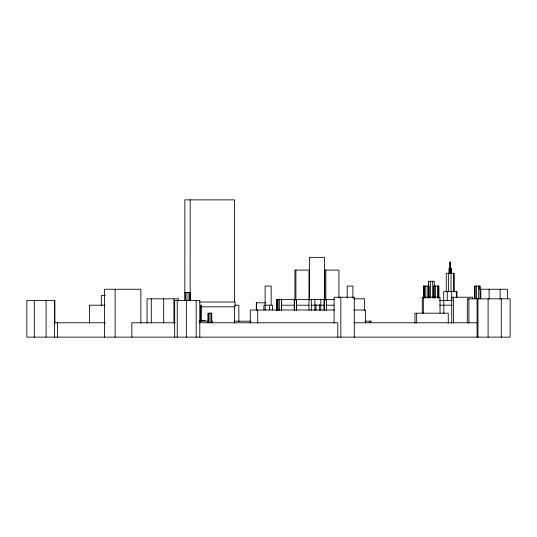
<?xml version="1.0" encoding="UTF-8"?>
<svg xmlns="http://www.w3.org/2000/svg" width="537" height="537" viewBox="0 0 537 537"><rect width="100%" height="100%" fill="white"/><g stroke="black" fill="none" stroke-linecap="round" stroke-linejoin="round"><path stroke-width="0.81" d="M480.085 289.248L507.384 289.248L507.384 298.827M184.829 292.443L190.105 292.443L190.105 300.425M105.319 295.632L101.339 295.632L101.339 305.211M353.789 298.827L364.589 298.827L364.589 310.487M334.356 299.465L276.562 299.465L276.562 310.346M439.461 300.425L452.174 300.425M199.643 302.016L235.092 302.016L235.092 306.808L201.039 306.808M265.929 302.814L256.303 302.814L256.303 310.352M104.943 305.211L89.518 305.211L89.518 323.22M200.079 305.211L201.623 305.211L201.623 321.099M234.783 305.211L238.864 305.211L238.864 321.582M281.516 305.211L294.296 305.211M296.531 305.211L308.976 305.211M311.312 305.211L324.16 305.211M326.469 305.211L333.933 305.211M439.696 305.211L452.174 305.211M334.692 309.997L250.316 309.997L250.316 323.153M353.816 309.997L365.462 309.997L365.462 323.153M199.146 320.374L205.382 320.374M199.193 321.173L208.208 321.173M234.004 321.173L250.705 321.173M365.126 321.173L371.678 321.173M54.506 322.771L105.386 322.771M175.169 322.771L131.847 322.771L131.847 337.135M199.193 322.771L337.807 322.771L337.807 337.135M353.816 322.771L477.071 322.771M501.276 298.827L501.276 337.135M500.122 289.248L500.122 298.827M489.113 289.248L489.113 298.827M488.099 298.827L488.099 337.135M480.816 289.248L480.816 298.827M480.085 298.827L480.031 286.06L474.829 286.06L474.829 298.552M479.883 286.06L479.883 289.389M478.662 286.06L478.662 298.552M477.964 298.827L477.964 337.135M477.071 298.827L477.071 337.135M476.574 286.06L476.574 298.552M474.983 286.06L474.983 298.552M472.5 298.894L472.5 297.23L451.738 297.23L451.738 322.999M468.902 298.827L468.902 322.979M467.331 322.979L467.331 298.827L510.15 298.827L510.15 337.135L26.85 337.135L26.85 300.425L54.881 300.425L54.881 322.952M456.927 297.431L456.927 291.645L443.696 291.645L443.696 300.74M456.349 291.645L456.349 297.431M454.121 291.645L454.121 273.286L446.26 273.286L446.274 291.645M453.772 273.286L453.772 291.645M453.49 297.23L453.49 322.999M451.691 291.645L451.691 300.74M451.422 273.286L451.422 268.5L448.945 268.5L448.945 273.286M451.201 268.5L451.201 273.286M451.006 273.286L451.006 291.645M450.483 268.5L450.483 273.286M450.442 268.5L450.469 262.116L449.966 262.116L449.966 268.5M450.268 262.116L450.342 268.5M450.107 262.116L450.134 268.5M449.61 268.5L449.61 273.286M448.382 273.286L448.382 291.645M448.267 323.099L448.267 313.192L414.94 313.192L414.94 323.099M447.267 291.645L447.267 300.74M443.817 300.425L443.817 313.393M440.038 313.024L440.038 297.23L422.277 297.23L422.277 313.024M438.836 298.028L438.836 286.06L433.889 286.06L433.889 298.028M438.702 286.06L438.702 298.028M438.568 286.06L438.568 298.028M437.527 286.06L437.527 298.028M435.527 286.06L435.527 298.028M434.272 286.268L434.272 281.267L428.466 281.267L428.466 286.268M434.024 286.06L434.024 298.028M432.728 281.267L432.728 297.921M430.385 281.267L430.385 297.921M429.063 298.028L429.063 286.06L423.438 286.06L423.438 298.028M428.821 286.06L428.821 298.028M428.633 281.267L428.633 286.268M427.808 286.06L427.808 298.028M425.821 286.06L425.821 298.028M424.264 286.06L424.264 298.028M424.029 286.06L424.029 298.028M423.586 286.06L423.586 298.028M423.337 297.23L423.337 313.024M416.665 313.192L416.665 323.099M370.147 321.173L370.147 322.771M354.319 337.135L354.319 297.23L334.088 297.23L334.088 322.999M352.89 298.028L352.89 286.06L347.197 286.06L347.197 298.028M340.827 297.23L340.827 337.135M338.941 297.686L338.941 270.098L324.825 270.098L324.825 300.196M326.503 299.465L326.469 310.346M325.838 270.098L325.838 300.196M324.462 300.257L324.462 257.33L309.413 257.33L309.413 300.257M324.194 299.465L324.194 310.346M324.16 299.465L324.16 310.346M320.817 299.465L320.817 310.346M319.643 304.486L319.643 310.346M315.998 304.486L315.998 310.346M314.863 299.465L314.863 310.346M311.312 299.465L311.346 310.346M308.976 310.346L309.017 270.098L294.907 270.098L294.907 300.196M295.907 270.098L295.907 300.196M294.33 299.465L294.33 310.346M294.296 299.465L294.296 310.346M281.563 299.465L281.563 310.346M281.516 299.465L281.516 310.346M279.327 299.465L279.334 310.346M277.884 299.465L277.891 310.346M277.817 299.465L277.817 310.346M277.582 299.465L277.602 310.346M277.461 299.465L277.515 310.346M277.011 299.465L277.072 310.346M276.629 299.465L276.629 310.346M272.588 309.997L272.588 305.211L263.909 305.211L263.909 309.997M271.165 304.956L271.165 286.06L265.13 286.06L265.13 304.956M269.554 305.211L269.554 309.997M265.204 305.211L265.204 309.997M257.726 309.997L257.726 323.153M256.558 302.814L256.558 310.352M234.501 301.982L234.501 199.865L184.862 199.865L184.829 300.425M234.501 306.164L234.501 323.2M212.249 321.173L212.249 322.771M211.753 322.771L211.753 313.192L207.886 313.192L207.886 322.771M211.229 313.192L211.229 322.771M209.886 313.192L209.886 322.771M208.504 313.192L208.504 322.771M200.556 305.211L200.556 321.099M199.798 337.135L199.798 300.425L174.653 300.425L174.653 337.135M196.186 300.425L196.186 337.135M190.165 199.865L190.165 300.304M188.97 292.443L188.97 300.425M186.95 292.443L186.95 300.425M186.339 300.425L186.339 337.135M185.245 292.443L185.245 300.425M178.68 300.492L178.68 298.827L147.071 298.827L147.071 322.979M177.237 300.425L177.237 337.135M173.948 298.827L173.948 322.979M163.678 298.827L163.678 322.979M151.273 298.827L151.273 322.979M140.869 323.099L140.869 289.248L104.554 289.248L104.554 337.135M115.106 289.248L115.106 337.135M57.412 322.771L57.412 337.135M54.506 300.425L54.506 337.135M46.081 300.425L46.081 337.135M34.314 300.425L34.314 337.135M296.558 310.346L296.558 299.465L296.531 310.346"/></g></svg>
